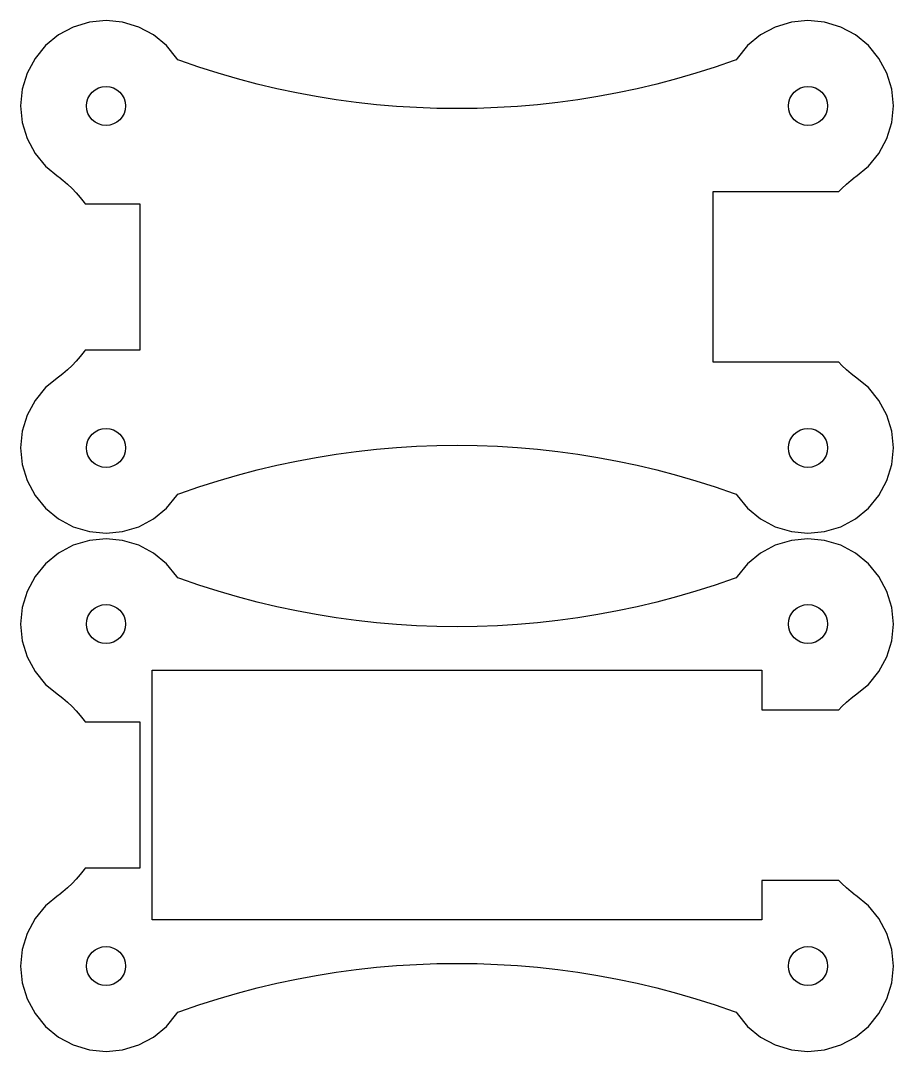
# Model space of a CAD drawing. Header units: metres. Extents: x -11 to 61, y -96 to 74.
# Drawn here: x -10.8 to 60.8, y -95.8 to -11.2 of the extents above; entities that cross this region are included whole.
import ezdxf

# ---------------------------------------------------------------- set-up
doc = ezdxf.new("R2010")
doc.units = ezdxf.units.M

msp = doc.modelspace()

# ---------------------------------------------------------------- linework, layer by layer
for p, q in [((-6.45695, -11.7547), (-7.66716, -12.4016)), ((-5.1438, -11.3563), (-6.45695, -11.7547)), ((-3.77817, -11.2218), (-5.1438, -11.3563)), ((-2.41254, -11.3563), (-3.77817, -11.2218)), ((-1.09938, -11.7547), (-2.41254, -11.3563)), ((0.11081, -12.4016), (-1.09938, -11.7547)), ((51.0994, -11.7547), (49.8892, -12.4016)), ((52.4125, -11.3563), (51.0994, -11.7547)), ((53.7782, -11.2218), (52.4125, -11.3563)), ((55.1438, -11.3563), (53.7782, -11.2218)), ((56.457, -11.7547), (55.1438, -11.3563)), ((57.6672, -12.4016), (56.457, -11.7547)), ((-7.66716, -12.4016), (-8.72792, -13.2721)), ((1.17157, -13.2721), (0.11081, -12.4016)), ((49.8892, -12.4016), (48.8284, -13.2721)), ((58.7279, -13.2721), (57.6672, -12.4016)), ((-8.72792, -13.2721), (-9.59845, -14.3328)), ((2.0421, -14.3328), (1.17157, -13.2721)), ((48.8284, -13.2721), (47.9579, -14.3328)), ((59.5984, -14.3328), (58.7279, -13.2721)), ((-9.59845, -14.3328), (-10.2453, -15.543)), ((2.10133, -14.4437), (2.0421, -14.3328)), ((47.9579, -14.3328), (47.8987, -14.4437)), ((60.2453, -15.543), (59.5984, -14.3328)), ((2.11992, -14.4437), (2.10133, -14.4437)), ((2.2709, -14.4998), (2.11992, -14.4437)), ((3.8367, -15.0385), (2.2709, -14.4998)), ((5.41524, -15.5385), (3.8367, -15.0385)), ((46.1633, -15.0385), (44.5847, -15.5385)), ((47.7291, -14.4998), (46.1633, -15.0385)), ((47.8801, -14.4437), (47.7291, -14.4998)), ((47.8987, -14.4437), (47.8801, -14.4437)), ((-10.2453, -15.543), (-10.6437, -16.8562)), ((7.00557, -15.9997), (5.41524, -15.5385)), ((8.60675, -16.4217), (7.00557, -15.9997)), ((42.9944, -15.9997), (41.3932, -16.4217)), ((44.5847, -15.5385), (42.9944, -15.9997)), ((60.6437, -16.8562), (60.2453, -15.543)), ((-10.6437, -16.8562), (-10.7782, -18.2218)), ((-4.90953, -17.0905), (-4.66708, -16.8915)), ((-4.66708, -16.8915), (-4.39046, -16.7436)), ((-4.39046, -16.7436), (-4.09032, -16.6526)), ((-4.09032, -16.6526), (-3.77817, -16.6218)), ((-3.77817, -16.6218), (-3.46602, -16.6526)), ((-3.46602, -16.6526), (-3.16588, -16.7436)), ((-3.16588, -16.7436), (-2.88925, -16.8915)), ((-2.88925, -16.8915), (-2.64679, -17.0905)), ((10.2178, -16.8044), (8.60675, -16.4217)), ((11.8378, -17.1473), (10.2178, -16.8044)), ((39.7822, -16.8044), (38.1622, -17.1473)), ((41.3932, -16.4217), (39.7822, -16.8044)), ((52.6468, -17.0905), (52.8893, -16.8915)), ((52.8893, -16.8915), (53.1659, -16.7436)), ((53.1659, -16.7436), (53.466, -16.6526)), ((53.466, -16.6526), (53.7782, -16.6218)), ((53.7782, -16.6218), (54.0903, -16.6526)), ((54.0903, -16.6526), (54.3905, -16.7436)), ((54.3905, -16.7436), (54.6671, -16.8915)), ((54.6671, -16.8915), (54.9095, -17.0905)), ((60.7782, -18.2218), (60.6437, -16.8562)), ((-5.34743, -17.9097), (-5.25638, -17.6095)), ((-5.25638, -17.6095), (-5.10852, -17.3329)), ((-5.10852, -17.3329), (-4.90953, -17.0905)), ((-2.64679, -17.0905), (-2.44781, -17.3329)), ((-2.44781, -17.3329), (-2.29996, -17.6095)), ((-2.29996, -17.6095), (-2.20891, -17.9097)), ((13.4656, -17.4504), (11.8378, -17.1473)), ((15.1005, -17.7134), (13.4656, -17.4504)), ((16.7413, -17.9363), (15.1005, -17.7134)), ((34.8995, -17.7134), (33.2587, -17.9363)), ((36.5343, -17.4504), (34.8995, -17.7134)), ((38.1622, -17.1473), (36.5343, -17.4504)), ((52.2089, -17.9097), (52.3, -17.6095)), ((52.3, -17.6095), (52.4478, -17.3329)), ((52.4478, -17.3329), (52.6468, -17.0905)), ((54.9095, -17.0905), (55.1085, -17.3329)), ((55.1085, -17.3329), (55.2564, -17.6095)), ((55.2564, -17.6095), (55.3474, -17.9097)), ((-10.7782, -18.2218), (-10.6437, -19.5875)), ((-5.37817, -18.2218), (-5.34743, -17.9097)), ((-5.34743, -18.534), (-5.37817, -18.2218)), ((-5.25638, -18.8341), (-5.34743, -18.534)), ((-2.20891, -18.534), (-2.29996, -18.8341)), ((-2.20891, -17.9097), (-2.17816, -18.2218)), ((-2.17816, -18.2218), (-2.20891, -18.534)), ((18.387, -18.1188), (16.7413, -17.9363)), ((20.0368, -18.2608), (18.387, -18.1188)), ((21.6895, -18.3624), (20.0368, -18.2608)), ((23.3443, -18.4233), (21.6895, -18.3624)), ((25, -18.4437), (23.3443, -18.4233)), ((26.6557, -18.4233), (25, -18.4437)), ((28.3105, -18.3624), (26.6557, -18.4233)), ((29.9632, -18.2608), (28.3105, -18.3624)), ((31.613, -18.1188), (29.9632, -18.2608)), ((33.2587, -17.9363), (31.613, -18.1188)), ((52.1782, -18.2218), (52.2089, -17.9097)), ((52.2089, -18.534), (52.1782, -18.2218)), ((52.3, -18.8341), (52.2089, -18.534)), ((55.3474, -18.534), (55.2564, -18.8341)), ((55.3474, -17.9097), (55.3782, -18.2218)), ((55.3782, -18.2218), (55.3474, -18.534)), ((60.6437, -19.5875), (60.7782, -18.2218)), ((-5.10852, -19.1107), (-5.25638, -18.8341)), ((-4.90953, -19.3532), (-5.10852, -19.1107)), ((-4.66708, -19.5522), (-4.90953, -19.3532)), ((-2.64679, -19.3532), (-2.88925, -19.5522)), ((-2.44781, -19.1107), (-2.64679, -19.3532)), ((-2.29996, -18.8341), (-2.44781, -19.1107)), ((52.4478, -19.1107), (52.3, -18.8341)), ((52.6468, -19.3532), (52.4478, -19.1107)), ((52.8893, -19.5522), (52.6468, -19.3532)), ((54.9095, -19.3532), (54.6671, -19.5522)), ((55.1085, -19.1107), (54.9095, -19.3532)), ((55.2564, -18.8341), (55.1085, -19.1107)), ((-10.6437, -19.5875), (-10.2453, -20.9006)), ((-4.39046, -19.7), (-4.66708, -19.5522)), ((-4.09032, -19.7911), (-4.39046, -19.7)), ((-3.77817, -19.8218), (-4.09032, -19.7911)), ((-3.46602, -19.7911), (-3.77817, -19.8218)), ((-3.16588, -19.7), (-3.46602, -19.7911)), ((-2.88925, -19.5522), (-3.16588, -19.7)), ((53.1659, -19.7), (52.8893, -19.5522)), ((53.466, -19.7911), (53.1659, -19.7)), ((53.7782, -19.8218), (53.466, -19.7911)), ((54.0903, -19.7911), (53.7782, -19.8218)), ((54.3905, -19.7), (54.0903, -19.7911)), ((54.6671, -19.5522), (54.3905, -19.7)), ((60.2453, -20.9006), (60.6437, -19.5875)), ((-10.2453, -20.9006), (-9.59845, -22.1108)), ((59.5984, -22.1108), (60.2453, -20.9006)), ((-9.59845, -22.1108), (-8.72792, -23.1716)), ((58.7279, -23.1716), (59.5984, -22.1108)), ((-8.72792, -23.1716), (-7.66716, -24.0421)), ((57.6672, -24.0421), (58.7279, -23.1716)), ((-7.66716, -24.0421), (-7.55634, -24.1013)), ((-7.55634, -24.1013), (-7.55634, -24.1184)), ((-7.55634, -24.1184), (-7.31221, -24.3089)), ((-7.31221, -24.3089), (-6.9304, -24.6382)), ((56.9304, -24.6382), (57.3122, -24.3089)), ((57.3122, -24.3089), (57.5563, -24.1184)), ((57.5563, -24.1013), (57.6672, -24.0421)), ((57.5563, -24.1184), (57.5563, -24.1013)), ((-6.9304, -24.6382), (-6.56523, -24.9859)), ((-6.56523, -24.9859), (-6.21754, -25.3511)), ((-6.21754, -25.3511), (-5.8882, -25.7329)), ((46, -39.25), (46, -25.25)), ((46, -25.25), (56.3138, -25.25)), ((56.3138, -25.25), (56.5652, -24.9859)), ((56.5652, -24.9859), (56.9304, -24.6382)), ((-5.8882, -25.7329), (-5.57799, -26.1304)), ((-5.57799, -26.1304), (-5.49376, -26.25)), ((-5.49376, -26.25), (-1, -26.25)), ((-1, -26.25), (-1, -38.25)), ((-5.8882, -38.7671), (-6.21754, -39.1489)), ((-5.57799, -38.3696), (-5.8882, -38.7671)), ((-5.49374, -38.25), (-5.57799, -38.3696)), ((-1, -38.25), (-5.49374, -38.25)), ((-6.56523, -39.5141), (-6.9304, -39.8618)), ((-6.21754, -39.1489), (-6.56523, -39.5141)), ((56.3138, -39.25), (46, -39.25)), ((56.5652, -39.5141), (56.3138, -39.25)), ((56.9304, -39.8618), (56.5652, -39.5141)), ((-7.66716, -40.4579), (-8.72792, -41.3284)), ((-7.55634, -40.3987), (-7.66716, -40.4579)), ((-7.31221, -40.1911), (-7.55634, -40.3816)), ((-7.55634, -40.3816), (-7.55634, -40.3987)), ((-6.9304, -39.8618), (-7.31221, -40.1911)), ((57.3122, -40.1911), (56.9304, -39.8618)), ((57.5563, -40.3816), (57.3122, -40.1911)), ((57.5563, -40.3987), (57.5563, -40.3816)), ((57.6672, -40.4579), (57.5563, -40.3987)), ((58.7279, -41.3284), (57.6672, -40.4579)), ((-8.72792, -41.3284), (-9.59845, -42.3892)), ((59.5984, -42.3892), (58.7279, -41.3284)), ((-9.59845, -42.3892), (-10.2453, -43.5994)), ((60.2453, -43.5994), (59.5984, -42.3892)), ((-10.2453, -43.5994), (-10.6437, -44.9125)), ((60.6437, -44.9125), (60.2453, -43.5994)), ((-4.66708, -44.9478), (-4.39046, -44.8)), ((-4.39046, -44.8), (-4.09032, -44.7089)), ((-4.09032, -44.7089), (-3.77817, -44.6782)), ((-3.77817, -44.6782), (-3.46602, -44.7089)), ((-3.46602, -44.7089), (-3.16588, -44.8)), ((-3.16588, -44.8), (-2.88925, -44.9478)), ((52.8893, -44.9478), (53.1659, -44.8)), ((53.1659, -44.8), (53.466, -44.7089)), ((53.466, -44.7089), (53.7782, -44.6782)), ((53.7782, -44.6782), (54.0903, -44.7089)), ((54.0903, -44.7089), (54.3905, -44.8)), ((54.3905, -44.8), (54.6671, -44.9478)), ((-10.6437, -44.9125), (-10.7782, -46.2782)), ((-5.25638, -45.6659), (-5.10852, -45.3893)), ((-5.10852, -45.3893), (-4.90953, -45.1468)), ((-4.90953, -45.1468), (-4.66708, -44.9478)), ((-2.88925, -44.9478), (-2.64679, -45.1468)), ((-2.64679, -45.1468), (-2.44781, -45.3893)), ((-2.44781, -45.3893), (-2.29996, -45.6659)), ((52.3, -45.6659), (52.4478, -45.3893)), ((52.4478, -45.3893), (52.6468, -45.1468)), ((52.6468, -45.1468), (52.8893, -44.9478)), ((54.6671, -44.9478), (54.9095, -45.1468)), ((54.9095, -45.1468), (55.1085, -45.3893)), ((55.1085, -45.3893), (55.2564, -45.6659)), ((60.7782, -46.2782), (60.6437, -44.9125)), ((-10.7782, -46.2782), (-10.6437, -47.6438)), ((-5.37817, -46.2782), (-5.34743, -45.966)), ((-5.34743, -46.5903), (-5.37817, -46.2782)), ((-5.34743, -45.966), (-5.25638, -45.6659)), ((-2.29996, -45.6659), (-2.20891, -45.966)), ((-2.20891, -45.966), (-2.17816, -46.2782)), ((-2.17816, -46.2782), (-2.20891, -46.5903)), ((16.7413, -46.5637), (18.387, -46.3812)), ((18.387, -46.3812), (20.0368, -46.2392)), ((20.0368, -46.2392), (21.6895, -46.1376)), ((21.6895, -46.1376), (23.3443, -46.0767)), ((23.3443, -46.0767), (25, -46.0563)), ((25, -46.0563), (26.6557, -46.0767)), ((26.6557, -46.0767), (28.3105, -46.1376)), ((28.3105, -46.1376), (29.9632, -46.2392)), ((29.9632, -46.2392), (31.613, -46.3812)), ((31.613, -46.3812), (33.2587, -46.5637)), ((52.1782, -46.2782), (52.2089, -45.966)), ((52.2089, -46.5903), (52.1782, -46.2782)), ((52.2089, -45.966), (52.3, -45.6659)), ((55.2564, -45.6659), (55.3474, -45.966)), ((55.3474, -45.966), (55.3782, -46.2782)), ((55.3782, -46.2782), (55.3474, -46.5903)), ((60.6437, -47.6438), (60.7782, -46.2782)), ((-5.25638, -46.8905), (-5.34743, -46.5903)), ((-5.10852, -47.1671), (-5.25638, -46.8905)), ((-4.90953, -47.4095), (-5.10852, -47.1671)), ((-2.44781, -47.1671), (-2.64679, -47.4095)), ((-2.29996, -46.8905), (-2.44781, -47.1671)), ((-2.20891, -46.5903), (-2.29996, -46.8905)), ((11.8378, -47.3527), (13.4656, -47.0496)), ((13.4656, -47.0496), (15.1005, -46.7866)), ((15.1005, -46.7866), (16.7413, -46.5637)), ((33.2587, -46.5637), (34.8995, -46.7866)), ((34.8995, -46.7866), (36.5343, -47.0496)), ((36.5343, -47.0496), (38.1622, -47.3527)), ((52.3, -46.8905), (52.2089, -46.5903)), ((52.4478, -47.1671), (52.3, -46.8905)), ((52.6468, -47.4095), (52.4478, -47.1671)), ((55.1085, -47.1671), (54.9095, -47.4095)), ((55.2564, -46.8905), (55.1085, -47.1671)), ((55.3474, -46.5903), (55.2564, -46.8905)), ((-10.6437, -47.6438), (-10.2453, -48.957)), ((-4.66708, -47.6085), (-4.90953, -47.4095)), ((-4.39046, -47.7564), (-4.66708, -47.6085)), ((-4.09032, -47.8474), (-4.39046, -47.7564)), ((-3.77817, -47.8782), (-4.09032, -47.8474)), ((-3.46602, -47.8474), (-3.77817, -47.8782)), ((-3.16588, -47.7564), (-3.46602, -47.8474)), ((-2.88925, -47.6085), (-3.16588, -47.7564)), ((-2.64679, -47.4095), (-2.88925, -47.6085)), ((7.00557, -48.5003), (8.60675, -48.0783)), ((8.60675, -48.0783), (10.2178, -47.6956)), ((10.2178, -47.6956), (11.8378, -47.3527)), ((38.1622, -47.3527), (39.7822, -47.6956)), ((39.7822, -47.6956), (41.3932, -48.0783)), ((41.3932, -48.0783), (42.9944, -48.5003)), ((52.8893, -47.6085), (52.6468, -47.4095)), ((53.1659, -47.7564), (52.8893, -47.6085)), ((53.466, -47.8474), (53.1659, -47.7564)), ((53.7782, -47.8782), (53.466, -47.8474)), ((54.0903, -47.8474), (53.7782, -47.8782)), ((54.3905, -47.7564), (54.0903, -47.8474)), ((54.6671, -47.6085), (54.3905, -47.7564)), ((54.9095, -47.4095), (54.6671, -47.6085)), ((60.2453, -48.957), (60.6437, -47.6438)), ((-10.2453, -48.957), (-9.59845, -50.1672)), ((3.8367, -49.4615), (5.41524, -48.9615)), ((5.41524, -48.9615), (7.00557, -48.5003)), ((42.9944, -48.5003), (44.5847, -48.9615)), ((44.5847, -48.9615), (46.1633, -49.4615)), ((59.5984, -50.1672), (60.2453, -48.957)), ((2.2709, -50.0002), (3.8367, -49.4615)), ((46.1633, -49.4615), (47.7291, -50.0002)), ((-9.59845, -50.1672), (-8.72792, -51.2279)), ((1.17157, -51.2279), (2.0421, -50.1672)), ((2.0421, -50.1672), (2.10133, -50.0563)), ((2.10133, -50.0563), (2.11992, -50.0563)), ((2.11992, -50.0563), (2.2709, -50.0002)), ((47.7291, -50.0002), (47.8801, -50.0563)), ((47.8801, -50.0563), (47.8987, -50.0563)), ((47.8987, -50.0563), (47.9579, -50.1672)), ((47.9579, -50.1672), (48.8284, -51.2279)), ((58.7279, -51.2279), (59.5984, -50.1672)), ((-8.72792, -51.2279), (-7.66716, -52.0984)), ((0.11081, -52.0984), (1.17157, -51.2279)), ((48.8284, -51.2279), (49.8892, -52.0984)), ((57.6672, -52.0984), (58.7279, -51.2279)), ((-7.66716, -52.0984), (-6.45695, -52.7453)), ((-1.09938, -52.7453), (0.11081, -52.0984)), ((49.8892, -52.0984), (51.0994, -52.7453)), ((56.457, -52.7453), (57.6672, -52.0984)), ((-6.45695, -52.7453), (-5.1438, -53.1437)), ((-5.1438, -53.1437), (-3.77817, -53.2782)), ((-3.77817, -53.2782), (-2.41254, -53.1437)), ((-2.41254, -53.1437), (-1.09938, -52.7453)), ((51.0994, -52.7453), (52.4125, -53.1437)), ((52.4125, -53.1437), (53.7782, -53.2782)), ((53.7782, -53.2782), (55.1438, -53.1437)), ((55.1438, -53.1437), (56.457, -52.7453)), ((-5.1438, -53.8563), (-6.45695, -54.2547)), ((-3.77817, -53.7218), (-5.1438, -53.8563)), ((-2.41254, -53.8563), (-3.77817, -53.7218)), ((-1.09938, -54.2547), (-2.41254, -53.8563)), ((52.4125, -53.8563), (51.0994, -54.2547)), ((53.7782, -53.7218), (52.4125, -53.8563)), ((55.1438, -53.8563), (53.7782, -53.7218)), ((56.457, -54.2547), (55.1438, -53.8563)), ((-7.66716, -54.9016), (-8.72792, -55.7721)), ((-6.45695, -54.2547), (-7.66716, -54.9016)), ((0.11081, -54.9016), (-1.09938, -54.2547)), ((1.17157, -55.7721), (0.11081, -54.9016)), ((49.8892, -54.9016), (48.8284, -55.7721)), ((51.0994, -54.2547), (49.8892, -54.9016)), ((57.6672, -54.9016), (56.457, -54.2547)), ((58.7279, -55.7721), (57.6672, -54.9016)), ((-8.72792, -55.7721), (-9.59845, -56.8328)), ((2.0421, -56.8328), (1.17157, -55.7721)), ((48.8284, -55.7721), (47.9579, -56.8328)), ((59.5984, -56.8328), (58.7279, -55.7721)), ((-9.59845, -56.8328), (-10.2453, -58.043)), ((2.10133, -56.9437), (2.0421, -56.8328)), ((2.11992, -56.9437), (2.10133, -56.9437)), ((2.2709, -56.9998), (2.11992, -56.9437)), ((3.8367, -57.5385), (2.2709, -56.9998)), ((47.7291, -56.9998), (46.1633, -57.5385)), ((47.8801, -56.9437), (47.7291, -56.9998)), ((47.8987, -56.9437), (47.8801, -56.9437)), ((47.9579, -56.8328), (47.8987, -56.9437)), ((60.2453, -58.043), (59.5984, -56.8328)), ((-10.2453, -58.043), (-10.6437, -59.3562)), ((5.41524, -58.0385), (3.8367, -57.5385)), ((7.00557, -58.4997), (5.41524, -58.0385)), ((44.5847, -58.0385), (42.9944, -58.4997)), ((46.1633, -57.5385), (44.5847, -58.0385)), ((60.6437, -59.3562), (60.2453, -58.043)), ((-4.39046, -59.2436), (-4.09032, -59.1526)), ((-4.09032, -59.1526), (-3.77817, -59.1218)), ((-3.77817, -59.1218), (-3.46602, -59.1526)), ((-3.46602, -59.1526), (-3.16588, -59.2436)), ((8.60675, -58.9217), (7.00557, -58.4997)), ((10.2178, -59.3044), (8.60675, -58.9217)), ((41.3932, -58.9217), (39.7822, -59.3044)), ((42.9944, -58.4997), (41.3932, -58.9217)), ((53.1659, -59.2436), (53.466, -59.1526)), ((53.466, -59.1526), (53.7782, -59.1218)), ((53.7782, -59.1218), (54.0903, -59.1526)), ((54.0903, -59.1526), (54.3905, -59.2436)), ((-10.6437, -59.3562), (-10.7782, -60.7218)), ((-5.25638, -60.1095), (-5.10852, -59.8329)), ((-5.10852, -59.8329), (-4.90953, -59.5905)), ((-4.90953, -59.5905), (-4.66708, -59.3915)), ((-4.66708, -59.3915), (-4.39046, -59.2436)), ((-3.16588, -59.2436), (-2.88925, -59.3915)), ((-2.88925, -59.3915), (-2.64679, -59.5905)), ((-2.64679, -59.5905), (-2.44781, -59.8329)), ((-2.44781, -59.8329), (-2.29996, -60.1095)), ((11.8378, -59.6473), (10.2178, -59.3044)), ((13.4656, -59.9504), (11.8378, -59.6473)), ((15.1005, -60.2134), (13.4656, -59.9504)), ((36.5343, -59.9504), (34.8995, -60.2134)), ((38.1622, -59.6473), (36.5343, -59.9504)), ((39.7822, -59.3044), (38.1622, -59.6473)), ((52.3, -60.1095), (52.4478, -59.8329)), ((52.4478, -59.8329), (52.6468, -59.5905)), ((52.6468, -59.5905), (52.8893, -59.3915)), ((52.8893, -59.3915), (53.1659, -59.2436)), ((54.3905, -59.2436), (54.6671, -59.3915)), ((54.6671, -59.3915), (54.9095, -59.5905)), ((54.9095, -59.5905), (55.1085, -59.8329)), ((55.1085, -59.8329), (55.2564, -60.1095)), ((60.7782, -60.7218), (60.6437, -59.3562)), ((-10.7782, -60.7218), (-10.6437, -62.0875)), ((-5.37817, -60.7218), (-5.34743, -60.4097)), ((-5.34743, -61.034), (-5.37817, -60.7218)), ((-5.34743, -60.4097), (-5.25638, -60.1095)), ((-2.29996, -60.1095), (-2.20891, -60.4097)), ((-2.20891, -60.4097), (-2.17816, -60.7218)), ((-2.17816, -60.7218), (-2.20891, -61.034)), ((16.7413, -60.4363), (15.1005, -60.2134)), ((18.387, -60.6188), (16.7413, -60.4363)), ((20.0368, -60.7608), (18.387, -60.6188)), ((21.6895, -60.8624), (20.0368, -60.7608)), ((23.3443, -60.9233), (21.6895, -60.8624)), ((28.3105, -60.8624), (26.6557, -60.9233)), ((29.9632, -60.7608), (28.3105, -60.8624)), ((31.613, -60.6188), (29.9632, -60.7608)), ((33.2587, -60.4363), (31.613, -60.6188)), ((34.8995, -60.2134), (33.2587, -60.4363)), ((52.1782, -60.7218), (52.2089, -60.4097)), ((52.2089, -61.034), (52.1782, -60.7218)), ((52.2089, -60.4097), (52.3, -60.1095)), ((55.2564, -60.1095), (55.3474, -60.4097)), ((55.3474, -60.4097), (55.3782, -60.7218)), ((55.3782, -60.7218), (55.3474, -61.034)), ((60.6437, -62.0875), (60.7782, -60.7218)), ((-5.25638, -61.3341), (-5.34743, -61.034)), ((-5.10852, -61.6107), (-5.25638, -61.3341)), ((-4.90953, -61.8532), (-5.10852, -61.6107)), ((-2.44781, -61.6107), (-2.64679, -61.8532)), ((-2.29996, -61.3341), (-2.44781, -61.6107)), ((-2.20891, -61.034), (-2.29996, -61.3341)), ((25, -60.9437), (23.3443, -60.9233)), ((26.6557, -60.9233), (25, -60.9437)), ((52.3, -61.3341), (52.2089, -61.034)), ((52.4478, -61.6107), (52.3, -61.3341)), ((52.6468, -61.8532), (52.4478, -61.6107)), ((55.1085, -61.6107), (54.9095, -61.8532)), ((55.2564, -61.3341), (55.1085, -61.6107)), ((55.3474, -61.034), (55.2564, -61.3341)), ((-10.6437, -62.0875), (-10.2453, -63.4006)), ((-4.66708, -62.0522), (-4.90953, -61.8532)), ((-4.39046, -62.2), (-4.66708, -62.0522)), ((-4.09032, -62.2911), (-4.39046, -62.2)), ((-3.77817, -62.3218), (-4.09032, -62.2911)), ((-3.46602, -62.2911), (-3.77817, -62.3218)), ((-3.16588, -62.2), (-3.46602, -62.2911)), ((-2.88925, -62.0522), (-3.16588, -62.2)), ((-2.64679, -61.8532), (-2.88925, -62.0522)), ((52.8893, -62.0522), (52.6468, -61.8532)), ((53.1659, -62.2), (52.8893, -62.0522)), ((53.466, -62.2911), (53.1659, -62.2)), ((53.7782, -62.3218), (53.466, -62.2911)), ((54.0903, -62.2911), (53.7782, -62.3218)), ((54.3905, -62.2), (54.0903, -62.2911)), ((54.6671, -62.0522), (54.3905, -62.2)), ((54.9095, -61.8532), (54.6671, -62.0522)), ((60.2453, -63.4006), (60.6437, -62.0875)), ((-10.2453, -63.4006), (-9.59845, -64.6108)), ((59.5984, -64.6108), (60.2453, -63.4006)), ((-9.59845, -64.6108), (-8.72792, -65.6716)), ((0, -85), (0, -64.5)), ((0, -64.5), (50, -64.5)), ((50, -64.5), (50, -67.75)), ((58.7279, -65.6716), (59.5984, -64.6108)), ((-8.72792, -65.6716), (-7.66716, -66.5421)), ((57.6672, -66.5421), (58.7279, -65.6716)), ((-7.66716, -66.5421), (-7.55634, -66.6013)), ((-7.55634, -66.6013), (-7.55634, -66.6184)), ((-7.55634, -66.6184), (-7.31221, -66.8089)), ((57.3122, -66.8089), (57.5563, -66.6184)), ((57.5563, -66.6013), (57.6672, -66.5421)), ((57.5563, -66.6184), (57.5563, -66.6013)), ((-7.31221, -66.8089), (-6.9304, -67.1382)), ((-6.9304, -67.1382), (-6.56523, -67.4859)), ((-6.56523, -67.4859), (-6.21754, -67.8511)), ((56.3138, -67.75), (56.5652, -67.4859)), ((56.5652, -67.4859), (56.9304, -67.1382)), ((56.9304, -67.1382), (57.3122, -66.8089)), ((-6.21754, -67.8511), (-5.8882, -68.2329)), ((-5.8882, -68.2329), (-5.57799, -68.6304)), ((50, -67.75), (56.3138, -67.75)), ((-5.57799, -68.6304), (-5.49376, -68.75)), ((-5.49376, -68.75), (-1, -68.75)), ((-1, -68.75), (-1, -80.75)), ((-5.57799, -80.8696), (-5.8882, -81.2671)), ((-5.49374, -80.75), (-5.57799, -80.8696)), ((-1, -80.75), (-5.49374, -80.75)), ((-6.56523, -82.0141), (-6.9304, -82.3618)), ((-6.21754, -81.6489), (-6.56523, -82.0141)), ((-5.8882, -81.2671), (-6.21754, -81.6489)), ((56.3138, -81.75), (50, -81.75)), ((50, -81.75), (50, -85)), ((56.5652, -82.0141), (56.3138, -81.75)), ((56.9304, -82.3618), (56.5652, -82.0141)), ((-7.31221, -82.6911), (-7.55634, -82.8816)), ((-6.9304, -82.3618), (-7.31221, -82.6911)), ((57.3122, -82.6911), (56.9304, -82.3618)), ((57.5563, -82.8816), (57.3122, -82.6911)), ((-7.66716, -82.9579), (-8.72792, -83.8284)), ((-7.55634, -82.8987), (-7.66716, -82.9579)), ((-7.55634, -82.8816), (-7.55634, -82.8987)), ((57.5563, -82.8987), (57.5563, -82.8816)), ((57.6672, -82.9579), (57.5563, -82.8987)), ((58.7279, -83.8284), (57.6672, -82.9579)), ((-8.72792, -83.8284), (-9.59845, -84.8892)), ((59.5984, -84.8892), (58.7279, -83.8284)), ((-9.59845, -84.8892), (-10.2453, -86.0994)), ((50, -85), (0, -85)), ((60.2453, -86.0994), (59.5984, -84.8892)), ((-10.2453, -86.0994), (-10.6437, -87.4125)), ((60.6437, -87.4125), (60.2453, -86.0994)), ((-10.6437, -87.4125), (-10.7782, -88.7782)), ((-5.25638, -88.1659), (-5.10852, -87.8893)), ((-5.10852, -87.8893), (-4.90953, -87.6468)), ((-4.90953, -87.6468), (-4.66708, -87.4478)), ((-4.66708, -87.4478), (-4.39046, -87.3)), ((-4.39046, -87.3), (-4.09032, -87.2089)), ((-4.09032, -87.2089), (-3.77817, -87.1782)), ((-3.77817, -87.1782), (-3.46602, -87.2089)), ((-3.46602, -87.2089), (-3.16588, -87.3)), ((-3.16588, -87.3), (-2.88925, -87.4478)), ((-2.88925, -87.4478), (-2.64679, -87.6468)), ((-2.64679, -87.6468), (-2.44781, -87.8893)), ((-2.44781, -87.8893), (-2.29996, -88.1659)), ((52.3, -88.1659), (52.4478, -87.8893)), ((52.4478, -87.8893), (52.6468, -87.6468)), ((52.6468, -87.6468), (52.8893, -87.4478)), ((52.8893, -87.4478), (53.1659, -87.3)), ((53.1659, -87.3), (53.466, -87.2089)), ((53.466, -87.2089), (53.7782, -87.1782)), ((53.7782, -87.1782), (54.0903, -87.2089)), ((54.0903, -87.2089), (54.3905, -87.3)), ((54.3905, -87.3), (54.6671, -87.4478)), ((54.6671, -87.4478), (54.9095, -87.6468)), ((54.9095, -87.6468), (55.1085, -87.8893)), ((55.1085, -87.8893), (55.2564, -88.1659)), ((60.7782, -88.7782), (60.6437, -87.4125)), ((-10.7782, -88.7782), (-10.6437, -90.1438)), ((-5.37817, -88.7782), (-5.34743, -88.466)), ((-5.34743, -89.0903), (-5.37817, -88.7782)), ((-5.34743, -88.466), (-5.25638, -88.1659)), ((-2.29996, -88.1659), (-2.20891, -88.466)), ((-2.20891, -88.466), (-2.17816, -88.7782)), ((-2.17816, -88.7782), (-2.20891, -89.0903)), ((18.387, -88.8812), (20.0368, -88.7392)), ((20.0368, -88.7392), (21.6895, -88.6376)), ((21.6895, -88.6376), (23.3443, -88.5767)), ((23.3443, -88.5767), (25, -88.5563)), ((25, -88.5563), (26.6557, -88.5767)), ((26.6557, -88.5767), (28.3105, -88.6376)), ((28.3105, -88.6376), (29.9632, -88.7392)), ((29.9632, -88.7392), (31.613, -88.8812)), ((52.1782, -88.7782), (52.2089, -88.466)), ((52.2089, -89.0903), (52.1782, -88.7782)), ((52.2089, -88.466), (52.3, -88.1659)), ((55.2564, -88.1659), (55.3474, -88.466)), ((55.3474, -88.466), (55.3782, -88.7782)), ((55.3782, -88.7782), (55.3474, -89.0903)), ((60.6437, -90.1438), (60.7782, -88.7782)), ((-5.25638, -89.3905), (-5.34743, -89.0903)), ((-5.10852, -89.6671), (-5.25638, -89.3905)), ((-2.29996, -89.3905), (-2.44781, -89.6671)), ((-2.20891, -89.0903), (-2.29996, -89.3905)), ((11.8378, -89.8527), (13.4656, -89.5496)), ((13.4656, -89.5496), (15.1005, -89.2866)), ((15.1005, -89.2866), (16.7413, -89.0637)), ((16.7413, -89.0637), (18.387, -88.8812)), ((31.613, -88.8812), (33.2587, -89.0637)), ((33.2587, -89.0637), (34.8995, -89.2866)), ((34.8995, -89.2866), (36.5343, -89.5496)), ((36.5343, -89.5496), (38.1622, -89.8527)), ((52.3, -89.3905), (52.2089, -89.0903)), ((52.4478, -89.6671), (52.3, -89.3905)), ((55.2564, -89.3905), (55.1085, -89.6671)), ((55.3474, -89.0903), (55.2564, -89.3905)), ((-10.6437, -90.1438), (-10.2453, -91.457)), ((-4.90953, -89.9095), (-5.10852, -89.6671)), ((-4.66708, -90.1085), (-4.90953, -89.9095)), ((-4.39046, -90.2564), (-4.66708, -90.1085)), ((-4.09032, -90.3474), (-4.39046, -90.2564)), ((-3.77817, -90.3782), (-4.09032, -90.3474)), ((-3.46602, -90.3474), (-3.77817, -90.3782)), ((-3.16588, -90.2564), (-3.46602, -90.3474)), ((-2.88925, -90.1085), (-3.16588, -90.2564)), ((-2.64679, -89.9095), (-2.88925, -90.1085)), ((-2.44781, -89.6671), (-2.64679, -89.9095)), ((8.60675, -90.5783), (10.2178, -90.1956)), ((10.2178, -90.1956), (11.8378, -89.8527)), ((38.1622, -89.8527), (39.7822, -90.1956)), ((39.7822, -90.1956), (41.3932, -90.5783)), ((52.6468, -89.9095), (52.4478, -89.6671)), ((52.8893, -90.1085), (52.6468, -89.9095)), ((53.1659, -90.2564), (52.8893, -90.1085)), ((53.466, -90.3474), (53.1659, -90.2564)), ((53.7782, -90.3782), (53.466, -90.3474)), ((54.0903, -90.3474), (53.7782, -90.3782)), ((54.3905, -90.2564), (54.0903, -90.3474)), ((54.6671, -90.1085), (54.3905, -90.2564)), ((54.9095, -89.9095), (54.6671, -90.1085)), ((55.1085, -89.6671), (54.9095, -89.9095)), ((60.2453, -91.457), (60.6437, -90.1438)), ((5.41524, -91.4615), (7.00557, -91.0003)), ((7.00557, -91.0003), (8.60675, -90.5783)), ((41.3932, -90.5783), (42.9944, -91.0003)), ((42.9944, -91.0003), (44.5847, -91.4615)), ((-10.2453, -91.457), (-9.59845, -92.6672)), ((2.2709, -92.5002), (3.8367, -91.9615)), ((3.8367, -91.9615), (5.41524, -91.4615)), ((44.5847, -91.4615), (46.1633, -91.9615)), ((46.1633, -91.9615), (47.7291, -92.5002)), ((59.5984, -92.6672), (60.2453, -91.457)), ((-9.59845, -92.6672), (-8.72792, -93.7279)), ((1.17157, -93.7279), (2.0421, -92.6672)), ((2.0421, -92.6672), (2.10133, -92.5563)), ((2.10133, -92.5563), (2.11992, -92.5563)), ((2.11992, -92.5563), (2.2709, -92.5002)), ((47.7291, -92.5002), (47.8801, -92.5563)), ((47.8801, -92.5563), (47.8987, -92.5563)), ((47.8987, -92.5563), (47.9579, -92.6672)), ((47.9579, -92.6672), (48.8284, -93.7279)), ((58.7279, -93.7279), (59.5984, -92.6672)), ((-8.72792, -93.7279), (-7.66716, -94.5984)), ((0.11081, -94.5984), (1.17157, -93.7279)), ((48.8284, -93.7279), (49.8892, -94.5984)), ((57.6672, -94.5984), (58.7279, -93.7279)), ((-7.66716, -94.5984), (-6.45695, -95.2453)), ((-1.09938, -95.2453), (0.11081, -94.5984)), ((49.8892, -94.5984), (51.0994, -95.2453)), ((56.457, -95.2453), (57.6672, -94.5984)), ((-6.45695, -95.2453), (-5.1438, -95.6437)), ((-2.41254, -95.6437), (-1.09938, -95.2453)), ((51.0994, -95.2453), (52.4125, -95.6437)), ((55.1438, -95.6437), (56.457, -95.2453)), ((-5.1438, -95.6437), (-3.77817, -95.7782)), ((-3.77817, -95.7782), (-2.41254, -95.6437)), ((52.4125, -95.6437), (53.7782, -95.7782)), ((53.7782, -95.7782), (55.1438, -95.6437))]:
    msp.add_line(p, q)

doc.saveas('drawing.dxf')
